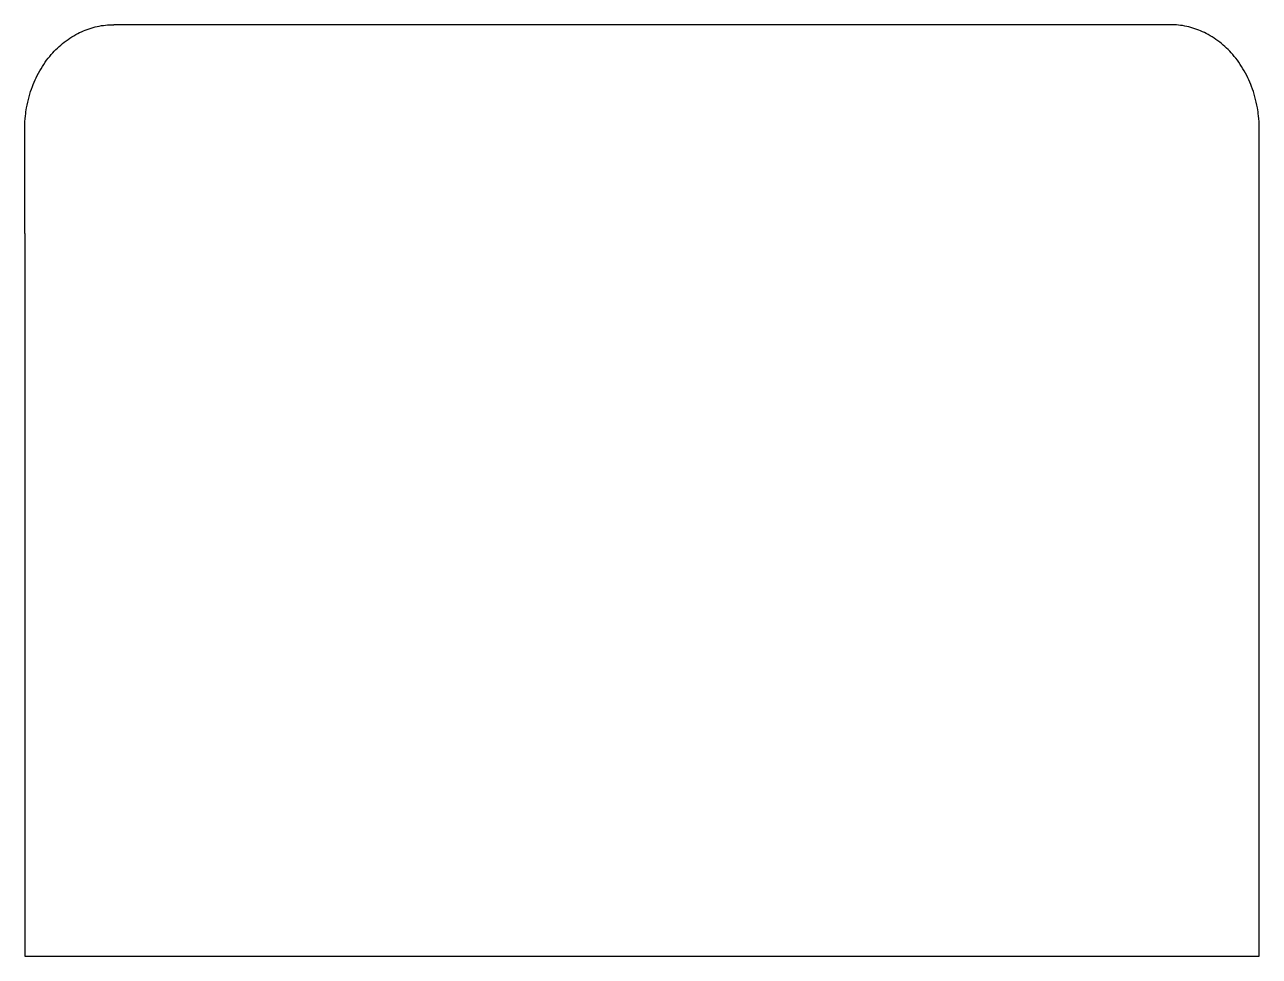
# Model space of a CAD drawing. Extents: x 187 to 410, y 337 to 505.
import ezdxf

# ---------------------------------------------------------------- set-up
doc = ezdxf.new("R2010")
doc.units = 0
doc.header["$MEASUREMENT"] = 0

# ---------------------------------------------------------------- blocks, each defined once
blk = doc.blocks.new('block 2')
at = {"color": 7, "lineweight": 25, "true_color": 0xffffff}
blk.add_lwpolyline([(187.5, 337.23), (409.5, 337.23)], dxfattribs=at)
blk = doc.blocks.new('block 3')
at = {"color": 7, "lineweight": 25, "true_color": 0xffffff}
blk.add_lwpolyline([(409.5, 337.23), (409.5, 467.23)], dxfattribs=at)
blk = doc.blocks.new('block 4')
at = {"color": 7, "lineweight": 25, "true_color": 0xffffff}
blk.add_open_spline([(409.5, 467.23), (409.5, 470.04), (409.5, 472.84), (409.5, 475.64), (409.5, 476.86), (409.5, 478.1), (409.5, 479.29), (409.5, 480.49), (409.5, 481.53), (409.5, 482.39), (409.5, 483.11), (409.5, 483.73), (409.5, 484.26), (409.5, 485.05), (409.5, 485.65), (409.5, 486.12), (409.49, 487.2), (409.44, 487.64), (409.36, 488.37)], degree=3, knots=[0, 0, 0, 0, 1, 1, 1, 2, 2, 2, 3, 3, 3, 4, 4, 4, 5, 5, 5, 6, 6, 6, 6], dxfattribs=at)
blk = doc.blocks.new('block 5')
at = {"color": 7, "lineweight": 25, "true_color": 0xffffff}
blk.add_open_spline([(409.36, 488.37), (409.31, 488.85), (409.24, 489.34), (409.16, 489.82), (408.92, 491.16), (408.55, 492.47), (408.12, 493.63), (407.72, 494.68), (407.2, 495.8), (406.57, 496.85), (405.94, 497.9), (405.2, 498.89), (404.44, 499.72), (403.76, 500.47), (402.94, 501.22), (402.05, 501.88), (401.16, 502.54), (400.2, 503.09), (399.28, 503.51), (398.42, 503.9), (397.45, 504.23), (396.46, 504.45), (395.46, 504.67), (394.44, 504.77), (393.5, 504.77)], degree=3, knots=[0, 0, 0, 0, 1, 1, 1, 2, 2, 2, 3, 3, 3, 4, 4, 4, 5, 5, 5, 6, 6, 6, 7, 7, 7, 8, 8, 8, 8], dxfattribs=at)
blk = doc.blocks.new('block 6')
at = {"color": 7, "lineweight": 25, "true_color": 0xffffff}
blk.add_lwpolyline([(393.5, 504.77), (203.5, 504.77)], dxfattribs=at)
blk = doc.blocks.new('block 7')
at = {"color": 7, "lineweight": 25, "true_color": 0xffffff}
blk.add_open_spline([(187.64, 488.37), (187.69, 488.85), (187.76, 489.34), (187.84, 489.82), (188.08, 491.16), (188.45, 492.47), (188.88, 493.63), (189.28, 494.68), (189.8, 495.8), (190.43, 496.85), (191.06, 497.9), (191.8, 498.89), (192.56, 499.72), (193.24, 500.47), (194.06, 501.22), (194.95, 501.88), (195.84, 502.54), (196.8, 503.09), (197.72, 503.51), (198.58, 503.9), (199.55, 504.23), (200.54, 504.45), (201.54, 504.67), (202.56, 504.77), (203.5, 504.77)], degree=3, knots=[0, 0, 0, 0, 1, 1, 1, 2, 2, 2, 3, 3, 3, 4, 4, 4, 5, 5, 5, 6, 6, 6, 7, 7, 7, 8, 8, 8, 8], dxfattribs=at)
blk = doc.blocks.new('block 8')
at = {"color": 7, "lineweight": 25, "true_color": 0xffffff}
blk.add_open_spline([(187.5, 467.23), (187.5, 470.04), (187.5, 472.84), (187.5, 475.64), (187.5, 476.86), (187.5, 478.1), (187.5, 479.29), (187.5, 480.49), (187.5, 481.53), (187.5, 482.39), (187.5, 483.11), (187.5, 483.73), (187.5, 484.26), (187.5, 485.05), (187.5, 485.65), (187.5, 486.12), (187.51, 487.2), (187.56, 487.64), (187.64, 488.37)], degree=3, knots=[0, 0, 0, 0, 1, 1, 1, 2, 2, 2, 3, 3, 3, 4, 4, 4, 5, 5, 5, 6, 6, 6, 6], dxfattribs=at)
blk = doc.blocks.new('block 9')
at = {"color": 7, "lineweight": 25, "true_color": 0xffffff}
blk.add_lwpolyline([(187.5, 467.23), (187.5, 337.23)], dxfattribs=at)

msp = doc.modelspace()

# ---------------------------------------------------------------- block references
for name in ['block 7', 'block 6', 'block 5', 'block 8', 'block 4', 'block 9', 'block 3', 'block 2']:
    msp.add_blockref(name, (0, 0))

doc.saveas('drawing.dxf')
